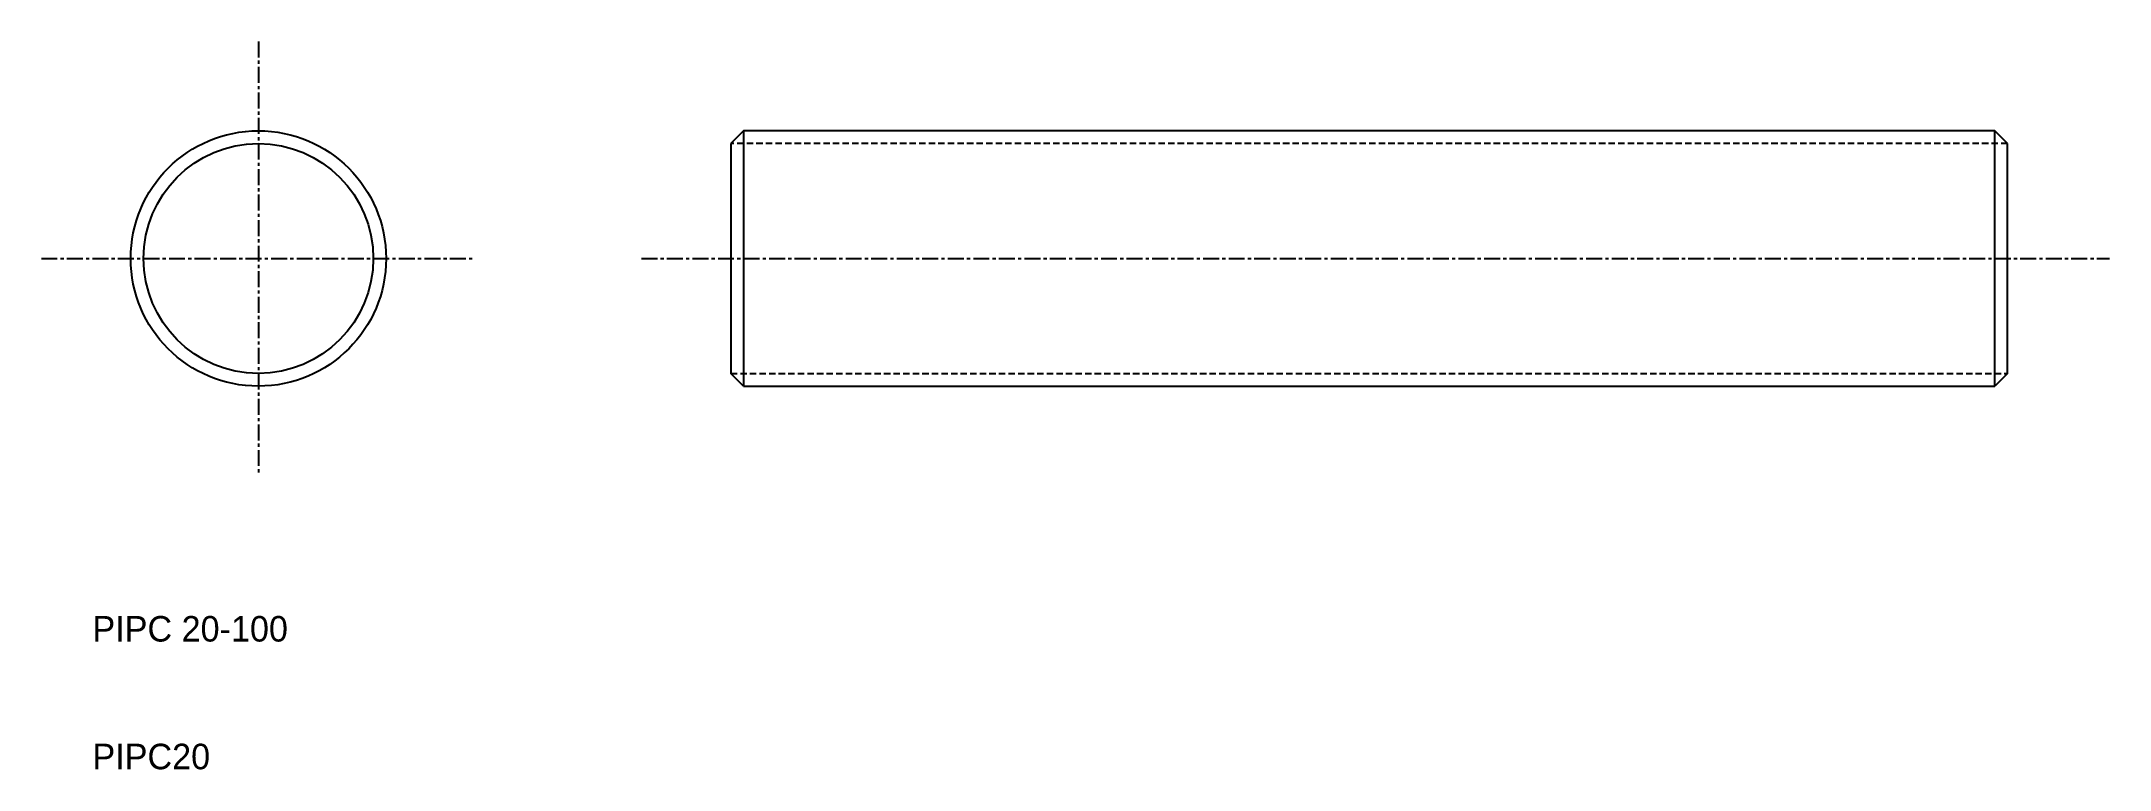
# Model space of a CAD drawing. Extents: x 6 to 168, y 10 to 67.
import ezdxf

# ---------------------------------------------------------------- set-up
doc = ezdxf.new("R2010")
doc.units = 0
doc.linetypes.add('CENTER', pattern=[2, 1.25, -0.25, 0.25, -0.25])
doc.linetypes.add('DASHED', pattern=[0.75, 0.5, -0.25])
doc.layers.get('0').update_dxf_attribs({"linetype": 'CONTINUOUS'})
doc.layers.add('CENTER', color=1, linetype='CENTER')

msp = doc.modelspace()

# ---------------------------------------------------------------- linework, layer by layer
at = {"color": 7, "linetype": 'CONTINUOUS'}
for p, q in [((61, 60), (60, 59)), ((159, 60), (61, 60)), ((61, 60), (61, 40)), ((159, 40), (159, 60)), ((160, 59), (159, 60)), ((60, 59), (60, 41)), ((160, 41), (160, 59)), ((61, 40), (60, 41)), ((160, 41), (159, 40)), ((61, 40), (159, 40))]:
    msp.add_line(p, q, dxfattribs=at)
at = {"color": 3, "linetype": 'DASHED'}
for p, q in [((160, 59), (60, 59)), ((60, 41), (160, 41))]:
    msp.add_line(p, q, dxfattribs=at)
at = {"color": 7, "linetype": 'CONTINUOUS'}
for radius in [10, 9]:
    msp.add_circle((23, 50), radius, dxfattribs=at)
at = {"layer": 'CENTER', "color": 1, "linetype": 'CENTER'}
for p, q in [((23, 67), (23, 33)), ((6, 50), (40, 50)), ((53, 50), (168, 50))]:
    msp.add_line(p, q, dxfattribs=at)

# ---------------------------------------------------------------- texts
at = {"color": 7, "linetype": 'CONTINUOUS'}
for s, p in [('PIPC 20-100', (10, 20)), ('PIPC20', (10, 10))]:
    msp.add_text(s, height=2, dxfattribs=at).set_placement(p)

doc.saveas('drawing.dxf')
